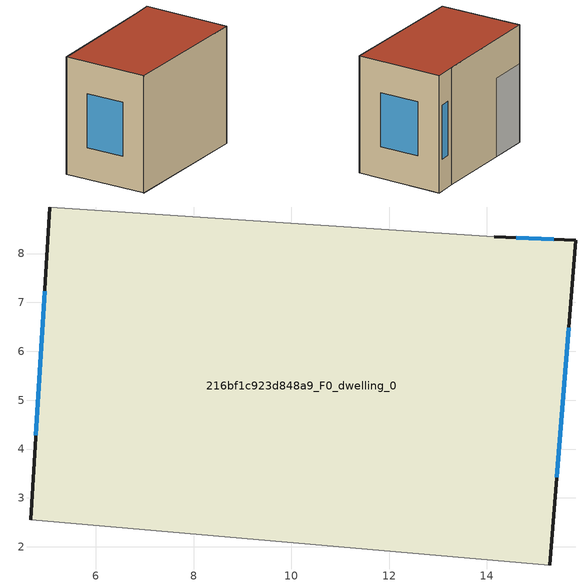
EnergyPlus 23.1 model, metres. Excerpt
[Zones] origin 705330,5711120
216bf1c923d848a9_F0_dwelling_0
 floor ground (EU_floor_Construction): 15.29,1.63 15.82,8.28 14.15,8.34 5.05,8.95 4.67,2.56 z0
 wall outside (EU_wall_Construction): 4.67,2.56 5.05,8.95 / 14.15,8.34 15.82,8.28 15.29,1.63 z0:9
 wall adiabatic (EU_wall_Construction): 15.29,1.63 4.67,2.56 / 5.05,8.95 14.15,8.34 z0:9
 window (EU_Window_Construction): 4.77,4.28 4.95,7.23 / 14.6,8.32 15.37,8.29 / 15.67,6.48 15.43,3.42 z2.43:6.57
 roof outside (EU_roof_Construction): 15.82,8.28 15.29,1.63 4.67,2.56 5.05,8.95 14.15,8.34 z9
shading: 4.67,2.56 15.29,1.63 z0:9; 14.15,8.34 5.05,8.95 z0:6
[Building]
EU S2 Campaign: North Axis=0; Terrain=City; Solar Distribution=FullExterior
[Site:Location]
London: Latitude=51.5; Longitude=-0.5; Time Zone=0; Elevation=25
[SizingPeriod:WeatherFileDays]
AnnualSizingPeriod: Begin Month=1; Begin Day of Month=1; End Month=12; End Day of Month=31; Day of Week for Start Day=Monday; Use Weather File Daylight Saving Period=No; Use Weather File Rain and Snow Indicators=No
[MATERIAL]
EU_InternalMass_Material: Roughness=MediumRough; Thickness=0.1; Conductivity=1; Density=1800; Specific Heat=900; Thermal Absorptance=0.9; Solar Absorptance=0.7; Visible Absorptance=0.7
[MATERIAL:NOMASS] Roughness=MediumRough; Thermal Absorptance=0.9; Solar Absorptance=0.7; Visible Absorptance=0.7
Name | Thermal Resistance
EU_wall_NoMass | 0.555556
EU_roof_NoMass | 0.510204
EU_floor_NoMass | 1.68919
[WINDOWMATERIAL:SIMPLEGLAZINGSYSTEM]
EU_Window_SimpleGlazing: UFactor=3.96; Solar Heat Gain Coefficient=0.85; Visible Transmittance=0.85
[CONSTRUCTION]
EU_wall_Construction: EU_wall_NoMass
EU_roof_Construction: EU_roof_NoMass
EU_floor_Construction: EU_floor_NoMass
EU_InternalMass_Construction: EU_InternalMass_Material
EU_Window_Construction: EU_Window_SimpleGlazing
[ZONE]
216bf1c923d848a9_F0_dwelling_0: Type=1; Multiplier=1; Ceiling Height=autocalculate; Volume=629.038; Floor Area=autocalculate; Part of Total Floor Area=Yes
[INTERNALMASS]
216bf1c923d848a9_F0_dwelling_0_EU_InternalMass: Construction=EU_InternalMass_Construction; Zone or ZoneList=216bf1c923d848a9_F0_dwelling_0; Surface Area=69.8928
[OTHEREQUIPMENT]
EU_Step8_InternalGain_216bf1c923d848a9_F0_dwelling_0_f000: Fuel Type=Electricity; Zone or ZoneList or Space or SpaceList=216bf1c923d848a9_F0_dwelling_0; Schedule=EU_Step8_GainSchedule_216bf1c923d848a9_F0_dwelling_0_f000; Design Level Calculation Method=Watts/Area; Power per Zone Floor Area=1; Fraction Latent=0; Fraction Radiant=0; Fraction Lost=0; Carbon Dioxide Generation Rate=0; EndUse Subcategory=EU_Step8_InternalGains
[ZONEVENTILATION:DESIGNFLOWRATE]
EU_ConstantAir_216bf1c923d848a9_F0_dwelling_0: Zone or ZoneList or Space or SpaceList=216bf1c923d848a9_F0_dwelling_0; Schedule=EU_AlwaysOn; Design Flow Rate Calculation Method=AirChanges/Hour; Air Changes per Hour=0.48; Ventilation Type=Natural; Fan Pressure Rise=0; Fan Total Efficiency=1; Constant Term Coefficient=1; Temperature Term Coefficient=0; Velocity Term Coefficient=0; Velocity Squared Term Coefficient=0; Minimum Indoor Temperature=-100; Maximum Indoor Temperature=100; Delta Temperature=-100; Minimum Outdoor Temperature=-100; Maximum Outdoor Temperature=100; Maximum Wind Speed=40
[HVACTEMPLATE:THERMOSTAT]
EU_HeatOnly_216bf1c923d848a9_F0_dwelling_0: Constant Heating Setpoint=20; Constant Cooling Setpoint=50
[HVACTEMPLATE:ZONE:IDEALLOADSAIRSYSTEM]
216bf1c923d848a9_F0_dwelling_0: Template Thermostat=EU_HeatOnly_216bf1c923d848a9_F0_dwelling_0; System Availability Schedule=EU_AlwaysOn; Maximum Heating Supply Air Temperature=50; Minimum Cooling Supply Air Temperature=13; Maximum Heating Supply Air Humidity Ratio=0.0156; Minimum Cooling Supply Air Humidity Ratio=0.0077; Heating Limit=NoLimit; Cooling Limit=NoLimit; Heating Availability Schedule=EU_AlwaysOn; Cooling Availability Schedule=EU_CoolingOff; Dehumidification Control Type=ConstantSensibleHeatRatio; Cooling Sensible Heat Ratio=0.7; Dehumidification Setpoint=60; Humidification Control Type=None; Humidification Setpoint=30; Outdoor Air Method=None; Outdoor Air Flow Rate per Person=0.00944; Outdoor Air Flow Rate per Zone Floor Area=0; Outdoor Air Flow Rate per Zone=0; Demand Controlled Ventilation Type=None; Outdoor Air Economizer Type=NoEconomizer; Heat Recovery Type=None; Sensible Heat Recovery Effectiveness=0.7; Latent Heat Recovery Effectiveness=0.65
[SIZING:ZONE]
216bf1c923d848a9_F0_dwelling_0: Zone Cooling Design Supply Air Temperature Input Method=SupplyAirTemperature; Zone Cooling Design Supply Air Temperature=13; Zone Heating Design Supply Air Temperature Input Method=SupplyAirTemperature; Zone Heating Design Supply Air Temperature=50; Zone Cooling Design Supply Air Humidity Ratio=0.008; Zone Heating Design Supply Air Humidity Ratio=0.008; Cooling Design Air Flow Method=DesignDay; Cooling Design Air Flow Rate=0; Cooling Minimum Air Flow per Zone Floor Area=0.000762; Cooling Minimum Air Flow=0; Cooling Minimum Air Flow Fraction=0.2; Heating Design Air Flow Method=DesignDay; Heating Design Air Flow Rate=0; Heating Maximum Air Flow per Zone Floor Area=0.002032; Heating Maximum Air Flow=0.141576; Heating Maximum Air Flow Fraction=0.3; Account for Dedicated Outdoor Air System=No; Dedicated Outdoor Air System Control Strategy=NeutralSupplyAir; Dedicated Outdoor Air Low Setpoint Temperature for Design=autosize; Dedicated Outdoor Air High Setpoint Temperature for Design=autosize; Zone Load Sizing Method=Sensible Load Only No Latent Load; Zone Latent Cooling Design Supply Air Humidity Ratio Input Method=HumidityRatioDifference; Zone Cooling Design Supply Air Humidity Ratio Difference=0.005; Zone Latent Heating Design Supply Air Humidity Ratio Input Method=HumidityRatioDifference; Zone Humidification Design Supply Air Humidity Ratio Difference=0.005
[SCHEDULE:CONSTANT]
Name | Hourly Value
EU_AlwaysOn | 1
EU_CoolingOff | 0
[SCHEDULE:FILE]
EU_Step8_GainSchedule_216bf1c923d848a9_F0_dwelling_0_f000: File=../../schedules/216bf1c923d848a9/216bf1c923d848a9_F0_dwelling_0_f000_gain.csv; Column Number=1; Rows to Skip at Top=0; Number of Hours of Data=8760; Column Separator=Comma; Interpolate to Timestep=No; Minutes per Item=60; Adjust Schedule for Daylight Savings=Yes
